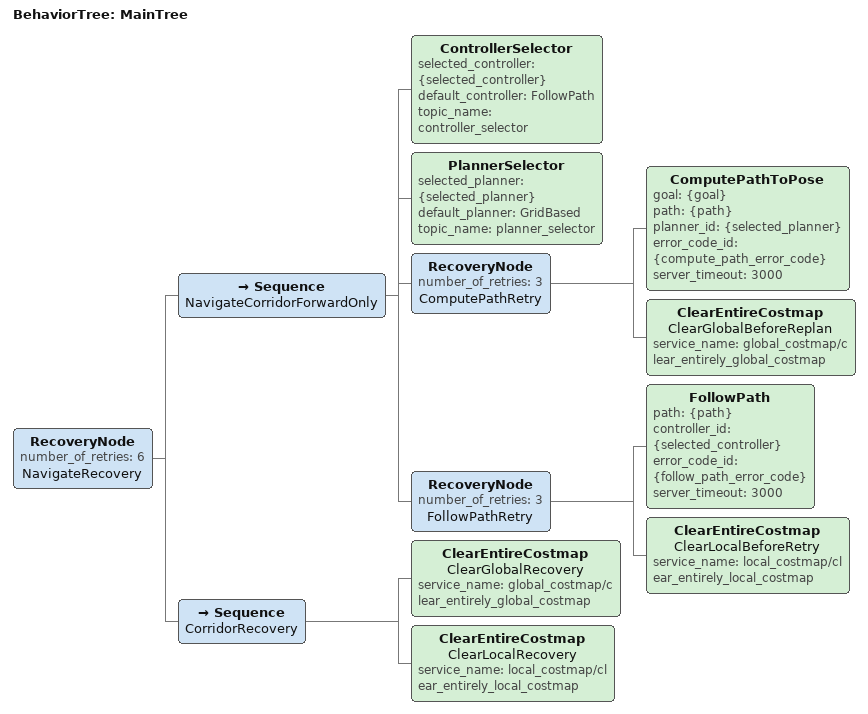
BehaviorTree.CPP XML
<root BTCPP_format="4" main_tree_to_execute="MainTree">
  <BehaviorTree ID="MainTree">
    <RecoveryNode number_of_retries="6" name="NavigateRecovery">
      <Sequence name="NavigateCorridorForwardOnly">
        <ControllerSelector selected_controller="{selected_controller}" default_controller="FollowPath" topic_name="controller_selector"/>
        <PlannerSelector selected_planner="{selected_planner}" default_planner="GridBased" topic_name="planner_selector"/>
        <RecoveryNode number_of_retries="3" name="ComputePathRetry">
          <ComputePathToPose goal="{goal}" path="{path}" planner_id="{selected_planner}" error_code_id="{compute_path_error_code}" server_timeout="3000"/>
          <ClearEntireCostmap name="ClearGlobalBeforeReplan" service_name="global_costmap/clear_entirely_global_costmap"/>
        </RecoveryNode>
        <RecoveryNode number_of_retries="3" name="FollowPathRetry">
          <FollowPath path="{path}" controller_id="{selected_controller}" error_code_id="{follow_path_error_code}" server_timeout="3000"/>
          <ClearEntireCostmap name="ClearLocalBeforeRetry" service_name="local_costmap/clear_entirely_local_costmap"/>
        </RecoveryNode>
      </Sequence>
      <Sequence name="CorridorRecovery">
        <ClearEntireCostmap name="ClearGlobalRecovery" service_name="global_costmap/clear_entirely_global_costmap"/>
        <ClearEntireCostmap name="ClearLocalRecovery" service_name="local_costmap/clear_entirely_local_costmap"/>
      </Sequence>
    </RecoveryNode>
  </BehaviorTree>
</root>
